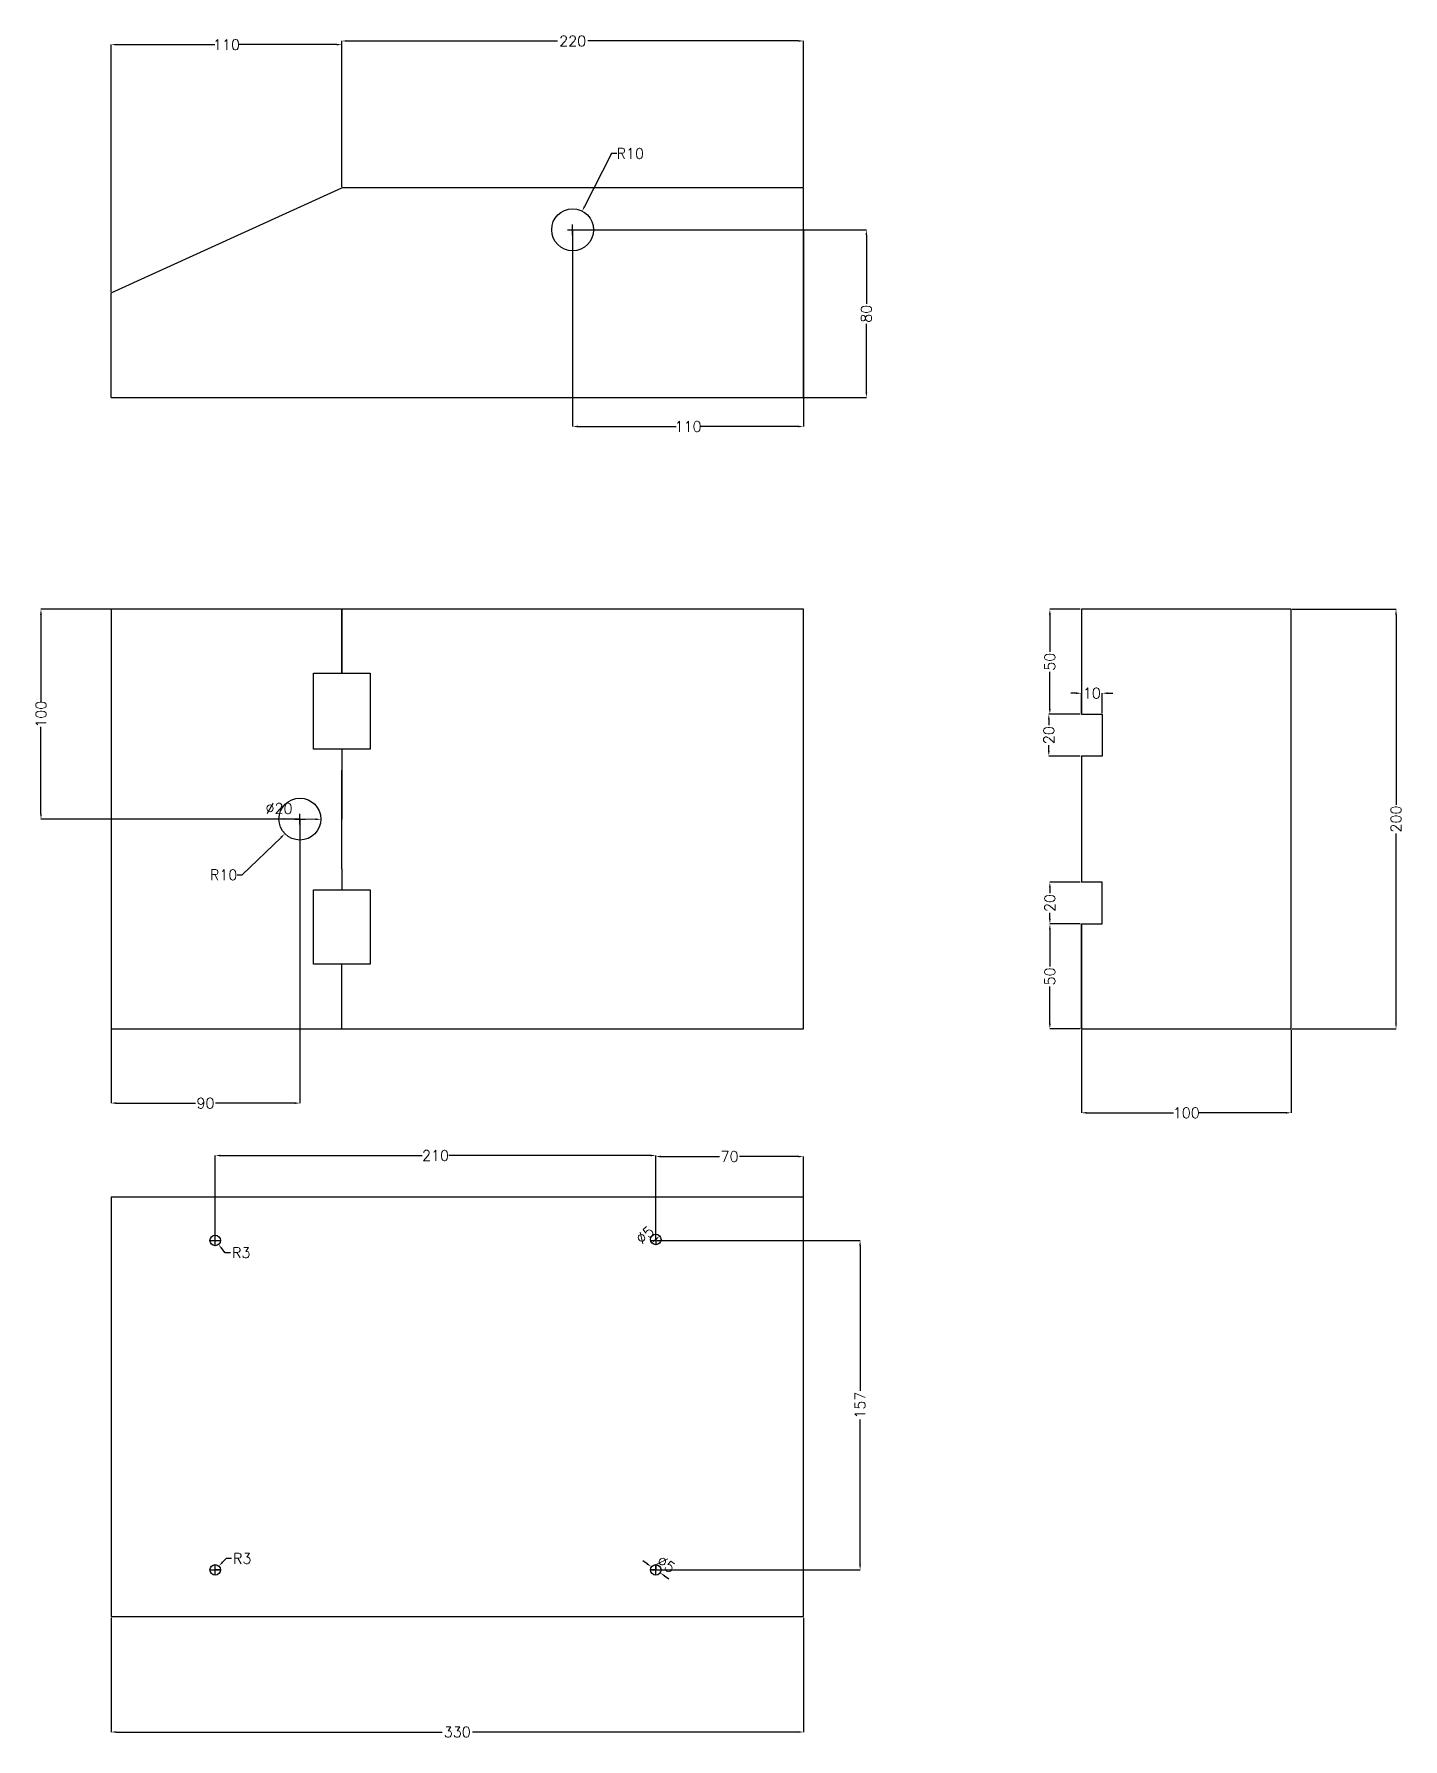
# Model space of a CAD drawing. Header units: millimetres. Extents: x 225 to 877, y -1169 to -356.
import ezdxf

# ---------------------------------------------------------------- set-up
doc = ezdxf.new("R2010")
doc.units = ezdxf.units.MM
doc.layers.add('DIMENSION', color=3, linetype='Continuous', lineweight=25)
doc.styles.get("Standard").update_dxf_attribs({"font": 'txt.shx'})
doc.dimstyles.get("Standard").update_dxf_attribs({"dimscale": 100, "dimtxt": 5, "dimasz": 2.5, "dimexe": 0, "dimexo": 0.5, "dimgap": 1, "dimtad": 0, "dimtoh": 1, "dimdec": 0, "dimzin": 0, "dimdsep": 46, "dimtxsty": 'Standard', "dimcen": 2.5, "dimclrd": 5, "dimclre": 5, "dimclrt": 5, "dimadec": 0, "dimazin": 0, "dimtfac": 1, "dimtdec": 4, "dimtofl": 0, "dimtmove": 0, "dimatfit": 3, "dimfxl": 1, "dimtolj": 1, "dimtzin": 0, "dimarcsym": 0})

# ---------------------------------------------------------------- blocks, each defined once
blk = doc.blocks.new('*D9')
at = {"layer": 'Defpoints', "color": 0}
for p in [(261.37, -1110.8), (591.37, -1110.8), (591.37, -1165.8)]:
    blk.add_point(p, dxfattribs=at)
at = {"layer": 'DIMENSION', "color": 5, "lineweight": -2}
for p, q in [((261.37, -1111.3), (261.37, -1165.8)), ((591.37, -1111.3), (591.37, -1165.8))]:
    blk.add_line(p, q, dxfattribs=at)
at = {"layer": 'DIMENSION', "color": 5, "linetype": 'ByBlock', "lineweight": -2}
for p, q in [((263.87, -1165.8), (419.12, -1165.8)), ((588.87, -1165.8), (433.62, -1165.8))]:
    blk.add_line(p, q, dxfattribs=at)
at = {"layer": 'DIMENSION', "color": 5}
for points in [[(263.87, -1165.38), (263.87, -1166.22), (261.37, -1165.8)], [(588.87, -1166.22), (588.87, -1165.38), (591.37, -1165.8)]]:
    blk.add_solid(points, dxfattribs=at)
at = {"layer": 'DIMENSION', "color": 5, "insert": (426.37, -1165.8), "char_height": 5, "attachment_point": 5}
blk.add_mtext('\\A1;330', dxfattribs=at)
blk = doc.blocks.new('*D10')
at = {"layer": 'Defpoints', "color": 0}
for p in [(723.84, -830.65), (823.84, -830.65), (823.84, -870.65)]:
    blk.add_point(p, dxfattribs=at)
at = {"layer": 'DIMENSION', "color": 5, "lineweight": -2}
for p, q in [((723.84, -831.15), (723.84, -870.65)), ((823.84, -831.15), (823.84, -870.65))]:
    blk.add_line(p, q, dxfattribs=at)
at = {"layer": 'DIMENSION', "color": 5, "linetype": 'ByBlock', "lineweight": -2}
for p, q in [((726.34, -870.65), (767.84, -870.65)), ((821.34, -870.65), (779.84, -870.65))]:
    blk.add_line(p, q, dxfattribs=at)
at = {"layer": 'DIMENSION', "color": 5}
for points in [[(726.34, -870.23), (726.34, -871.06), (723.84, -870.65)], [(821.34, -871.06), (821.34, -870.23), (823.84, -870.65)]]:
    blk.add_solid(points, dxfattribs=at)
at = {"layer": 'DIMENSION', "color": 5, "insert": (773.84, -870.65), "char_height": 5, "attachment_point": 5}
blk.add_mtext('\\A1;100', dxfattribs=at)
blk = doc.blocks.new('*D11')
at = {"layer": 'Defpoints', "color": 0}
for p in [(371.37, -361.49), (371.37, -429.75), (261.37, -479.75)]:
    blk.add_point(p, dxfattribs=at)
at = {"layer": 'DIMENSION', "color": 5, "lineweight": -2}
for p, q in [((261.37, -479.25), (261.37, -361.49)), ((371.37, -429.25), (371.37, -361.49))]:
    blk.add_line(p, q, dxfattribs=at)
at = {"layer": 'DIMENSION', "color": 5, "linetype": 'ByBlock', "lineweight": -2}
for p, q in [((263.87, -361.49), (310.78, -361.49)), ((368.87, -361.49), (321.95, -361.49))]:
    blk.add_line(p, q, dxfattribs=at)
at = {"layer": 'DIMENSION', "color": 5}
for points in [[(263.87, -361.08), (263.87, -361.91), (261.37, -361.49)], [(368.87, -361.91), (368.87, -361.08), (371.37, -361.49)]]:
    blk.add_solid(points, dxfattribs=at)
at = {"layer": 'DIMENSION', "color": 5, "insert": (316.37, -361.49), "char_height": 5, "attachment_point": 5}
blk.add_mtext('\\A1;110', dxfattribs=at)
blk = doc.blocks.new('*D12')
at = {"layer": 'Defpoints', "color": 0}
for p in [(591.37, -359.75), (371.37, -429.75), (591.37, -429.75)]:
    blk.add_point(p, dxfattribs=at)
at = {"layer": 'DIMENSION', "color": 5, "lineweight": -2}
for p, q in [((371.37, -429.25), (371.37, -359.75)), ((591.37, -429.25), (591.37, -359.75))]:
    blk.add_line(p, q, dxfattribs=at)
at = {"layer": 'DIMENSION', "color": 5, "linetype": 'ByBlock', "lineweight": -2}
for p, q in [((373.87, -359.75), (474.12, -359.75)), ((588.87, -359.75), (488.62, -359.75))]:
    blk.add_line(p, q, dxfattribs=at)
at = {"layer": 'DIMENSION', "color": 5}
for points in [[(373.87, -359.33), (373.87, -360.17), (371.37, -359.75)], [(588.87, -360.17), (588.87, -359.33), (591.37, -359.75)]]:
    blk.add_solid(points, dxfattribs=at)
at = {"layer": 'DIMENSION', "color": 5, "insert": (481.37, -359.75), "char_height": 5, "attachment_point": 5}
blk.add_mtext('\\A1;220', dxfattribs=at)
blk = doc.blocks.new('*D15')
at = {"layer": 'Defpoints', "color": 0}
for p in [(823.84, -630.65), (823.84, -830.65), (873.84, -830.65)]:
    blk.add_point(p, dxfattribs=at)
at = {"layer": 'DIMENSION', "color": 5, "lineweight": -2}
for p, q in [((824.34, -630.65), (873.84, -630.65)), ((824.34, -830.65), (873.84, -830.65))]:
    blk.add_line(p, q, dxfattribs=at)
at = {"layer": 'DIMENSION', "color": 5, "linetype": 'ByBlock', "lineweight": -2}
for p, q in [((873.84, -633.15), (873.84, -723.81)), ((873.84, -828.15), (873.84, -737.48))]:
    blk.add_line(p, q, dxfattribs=at)
at = {"layer": 'DIMENSION', "color": 5}
for points in [[(874.25, -633.15), (873.42, -633.15), (873.84, -630.65)], [(873.42, -828.15), (874.25, -828.15), (873.84, -830.65)]]:
    blk.add_solid(points, dxfattribs=at)
at = {"layer": 'DIMENSION', "color": 5, "insert": (873.84, -730.65), "char_height": 5, "attachment_point": 5, "rotation": 90}
blk.add_mtext('\\A1;200', dxfattribs=at)
blk = doc.blocks.new('*D17')
at = {"layer": 'Defpoints', "color": 0}
for p in [(723.84, -780.65), (708.84, -830.65), (723.84, -830.65)]:
    blk.add_point(p, dxfattribs=at)
at = {"layer": 'DIMENSION', "color": 5, "lineweight": -2}
for p, q in [((723.34, -780.65), (708.84, -780.65)), ((723.34, -830.65), (708.84, -830.65))]:
    blk.add_line(p, q, dxfattribs=at)
at = {"layer": 'DIMENSION', "color": 5, "linetype": 'ByBlock', "lineweight": -2}
for p, q in [((708.84, -783.15), (708.84, -800.9)), ((708.84, -828.15), (708.84, -810.4))]:
    blk.add_line(p, q, dxfattribs=at)
at = {"layer": 'DIMENSION', "color": 5}
for points in [[(709.25, -783.15), (708.42, -783.15), (708.84, -780.65)], [(708.42, -828.15), (709.25, -828.15), (708.84, -830.65)]]:
    blk.add_solid(points, dxfattribs=at)
at = {"layer": 'DIMENSION', "color": 5, "insert": (708.84, -805.65), "char_height": 5, "attachment_point": 5, "rotation": 90}
blk.add_mtext('\\A1;50', dxfattribs=at)
blk = doc.blocks.new('*D18')
at = {"layer": 'Defpoints', "color": 0}
for p in [(723.84, -760.65), (708.84, -780.65), (723.84, -780.65)]:
    blk.add_point(p, dxfattribs=at)
at = {"layer": 'DIMENSION', "color": 5, "lineweight": -2}
for p, q in [((723.34, -760.65), (708.84, -760.65)), ((723.34, -780.65), (708.84, -780.65))]:
    blk.add_line(p, q, dxfattribs=at)
at = {"layer": 'DIMENSION', "color": 5, "linetype": 'ByBlock', "lineweight": -2}
for p, q in [((708.84, -763.15), (708.84, -765.9)), ((708.84, -778.15), (708.84, -775.4))]:
    blk.add_line(p, q, dxfattribs=at)
at = {"layer": 'DIMENSION', "color": 5}
for points in [[(709.25, -763.15), (708.42, -763.15), (708.84, -760.65)], [(708.42, -778.15), (709.25, -778.15), (708.84, -780.65)]]:
    blk.add_solid(points, dxfattribs=at)
at = {"layer": 'DIMENSION', "color": 5, "insert": (708.84, -770.65), "char_height": 5, "attachment_point": 5, "rotation": 90}
blk.add_mtext('\\A1;20', dxfattribs=at)
blk = doc.blocks.new('*D19')
at = {"layer": 'Defpoints', "color": 0}
for p in [(723.84, -630.65), (708.84, -680.65), (723.84, -680.65)]:
    blk.add_point(p, dxfattribs=at)
at = {"layer": 'DIMENSION', "color": 5, "lineweight": -2}
for p, q in [((723.34, -630.65), (708.84, -630.65)), ((723.34, -680.65), (708.84, -680.65))]:
    blk.add_line(p, q, dxfattribs=at)
at = {"layer": 'DIMENSION', "color": 5, "linetype": 'ByBlock', "lineweight": -2}
for p, q in [((708.84, -633.15), (708.84, -650.9)), ((708.84, -678.15), (708.84, -660.4))]:
    blk.add_line(p, q, dxfattribs=at)
at = {"layer": 'DIMENSION', "color": 5}
for points in [[(709.25, -633.15), (708.42, -633.15), (708.84, -630.65)], [(708.42, -678.15), (709.25, -678.15), (708.84, -680.65)]]:
    blk.add_solid(points, dxfattribs=at)
at = {"layer": 'DIMENSION', "color": 5, "insert": (708.84, -655.65), "char_height": 5, "attachment_point": 5, "rotation": 90}
blk.add_mtext('\\A1;50', dxfattribs=at)
blk = doc.blocks.new('*D20')
at = {"layer": 'Defpoints', "color": 0}
for p in [(723.34, -680.65), (708.34, -700.65), (723.84, -700.65)]:
    blk.add_point(p, dxfattribs=at)
at = {"layer": 'DIMENSION', "color": 5, "lineweight": -2}
for p, q in [((722.84, -680.65), (708.34, -680.65)), ((723.34, -700.65), (708.34, -700.65))]:
    blk.add_line(p, q, dxfattribs=at)
at = {"layer": 'DIMENSION', "color": 5, "linetype": 'ByBlock', "lineweight": -2}
for p, q in [((708.34, -683.15), (708.34, -685.9)), ((708.34, -698.15), (708.34, -695.4))]:
    blk.add_line(p, q, dxfattribs=at)
at = {"layer": 'DIMENSION', "color": 5}
for points in [[(708.75, -683.15), (707.92, -683.15), (708.34, -680.65)], [(707.92, -698.15), (708.75, -698.15), (708.34, -700.65)]]:
    blk.add_solid(points, dxfattribs=at)
at = {"layer": 'DIMENSION', "color": 5, "insert": (708.34, -690.65), "char_height": 5, "attachment_point": 5, "rotation": 90}
blk.add_mtext('\\A1;20', dxfattribs=at)
blk = doc.blocks.new('*D22')
at = {"layer": 'Defpoints', "color": 0}
for p in [(733.84, -670.65), (723.84, -680.65), (733.84, -680.65)]:
    blk.add_point(p, dxfattribs=at)
at = {"layer": 'DIMENSION', "color": 5, "linetype": 'ByBlock', "lineweight": -2}
for p, q in [((721.34, -670.65), (718.84, -670.65)), ((736.34, -670.65), (738.84, -670.65))]:
    blk.add_line(p, q, dxfattribs=at)
at = {"layer": 'DIMENSION', "color": 5, "lineweight": -2}
for p, q in [((723.84, -680.15), (723.84, -670.65)), ((733.84, -680.15), (733.84, -670.65))]:
    blk.add_line(p, q, dxfattribs=at)
at = {"layer": 'DIMENSION', "color": 5}
for points in [[(721.34, -671.06), (721.34, -670.23), (723.84, -670.65)], [(736.34, -670.23), (736.34, -671.06), (733.84, -670.65)]]:
    blk.add_solid(points, dxfattribs=at)
at = {"layer": 'DIMENSION', "color": 5, "insert": (728.84, -670.65), "char_height": 5, "attachment_point": 5}
blk.add_mtext('\\A1;10', dxfattribs=at)
blk = doc.blocks.new('*D24')
at = {"layer": 'Defpoints', "color": 0}
for p in [(591.37, -891.5), (521, -931.5), (591.37, -931.5)]:
    blk.add_point(p, dxfattribs=at)
at = {"layer": 'DIMENSION', "color": 5, "lineweight": -2}
for p, q in [((521, -931), (521, -891.5)), ((591.37, -931), (591.37, -891.5))]:
    blk.add_line(p, q, dxfattribs=at)
at = {"layer": 'DIMENSION', "color": 5, "linetype": 'ByBlock', "lineweight": -2}
for p, q in [((523.5, -891.5), (551.43, -891.5)), ((588.87, -891.5), (560.93, -891.5))]:
    blk.add_line(p, q, dxfattribs=at)
at = {"layer": 'DIMENSION', "color": 5}
for points in [[(523.5, -891.08), (523.5, -891.92), (521, -891.5)], [(588.87, -891.92), (588.87, -891.08), (591.37, -891.5)]]:
    blk.add_solid(points, dxfattribs=at)
at = {"layer": 'DIMENSION', "color": 5, "insert": (556.18, -891.5), "char_height": 5, "attachment_point": 5}
blk.add_mtext('\\A1;70', dxfattribs=at)
blk = doc.blocks.new('*D28')
at = {"layer": 'Defpoints', "color": 0}
for p in [(521, -891), (311, -931.5), (521, -931)]:
    blk.add_point(p, dxfattribs=at)
at = {"layer": 'DIMENSION', "color": 5, "lineweight": -2}
for p, q in [((311, -931), (311, -891)), ((521, -930.5), (521, -891))]:
    blk.add_line(p, q, dxfattribs=at)
at = {"layer": 'DIMENSION', "color": 5, "linetype": 'ByBlock', "lineweight": -2}
for p, q in [((313.5, -891), (409.58, -891)), ((518.5, -891), (422.42, -891))]:
    blk.add_line(p, q, dxfattribs=at)
at = {"layer": 'DIMENSION', "color": 5}
for points in [[(313.5, -890.58), (313.5, -891.42), (311, -891)], [(518.5, -891.42), (518.5, -890.58), (521, -891)]]:
    blk.add_solid(points, dxfattribs=at)
at = {"layer": 'DIMENSION', "color": 5, "insert": (416, -891), "char_height": 5, "attachment_point": 5}
blk.add_mtext('\\A1;210', dxfattribs=at)
blk = doc.blocks.new('*D30')
at = {"layer": 'Defpoints', "color": 0}
for p in [(521, -931.5), (521, -1088.5), (618.37, -1088.5)]:
    blk.add_point(p, dxfattribs=at)
at = {"layer": 'DIMENSION', "color": 5, "lineweight": -2}
for p, q in [((521.5, -931.5), (618.37, -931.5)), ((521.5, -1088.5), (618.37, -1088.5))]:
    blk.add_line(p, q, dxfattribs=at)
at = {"layer": 'DIMENSION', "color": 5, "linetype": 'ByBlock', "lineweight": -2}
for p, q in [((618.37, -934), (618.37, -1003.17)), ((618.37, -1086), (618.37, -1016.83))]:
    blk.add_line(p, q, dxfattribs=at)
at = {"layer": 'DIMENSION', "color": 5}
for points in [[(618.79, -934), (617.95, -934), (618.37, -931.5)], [(617.95, -1086), (618.79, -1086), (618.37, -1088.5)]]:
    blk.add_solid(points, dxfattribs=at)
at = {"layer": 'DIMENSION', "color": 5, "insert": (618.37, -1010), "char_height": 5, "attachment_point": 5, "rotation": 90}
blk.add_mtext('\\A1;157', dxfattribs=at)
blk = doc.blocks.new('*D33')
at = {"layer": 'Defpoints', "color": 0}
for p in [(519.12, -932.64), (522.88, -929.36)]:
    blk.add_point(p, dxfattribs=at)
at = {"layer": 'DIMENSION', "color": 5, "linetype": 'ByBlock', "lineweight": -2}
blk.add_line((521, -931), (521, -931), dxfattribs=at)
at = {"layer": 'DIMENSION', "color": 5}
for points in [[(520.73, -930.69), (521.27, -931.31), (519.12, -932.64)], [(521.27, -931.31), (520.73, -930.69), (522.88, -929.36)]]:
    blk.add_solid(points, dxfattribs=at)
at = {"layer": 'DIMENSION', "color": 5, "insert": (515.83, -928.87), "char_height": 5, "attachment_point": 5, "rotation": 41.08297}
blk.add_mtext('\\A1;{\\Q0;%%c}5', dxfattribs=at)
blk = doc.blocks.new('*D34')
at = {"layer": 'Defpoints', "color": 0}
for p in [(518.94, -1087.08), (523.06, -1089.92)]:
    blk.add_point(p, dxfattribs=at)
at = {"layer": 'DIMENSION', "color": 5, "linetype": 'ByBlock', "lineweight": -2}
for p, q in [((516.89, -1085.66), (514.83, -1084.24)), ((525.11, -1091.34), (527.17, -1092.76))]:
    blk.add_line(p, q, dxfattribs=at)
at = {"layer": 'DIMENSION', "color": 5, "linetype": 'ByBlock'}
for p, q in [((518.5, -1088.5), (523.5, -1088.5)), ((521, -1091), (521, -1086))]:
    blk.add_line(p, q, dxfattribs=at)
at = {"layer": 'DIMENSION', "color": 5}
for points in [[(516.65, -1086), (517.12, -1085.31), (518.94, -1087.08)], [(525.35, -1091), (524.88, -1091.69), (523.06, -1089.92)]]:
    blk.add_solid(points, dxfattribs=at)
at = {"layer": 'DIMENSION', "color": 5, "insert": (525.9, -1085.81), "char_height": 5, "attachment_point": 5, "rotation": 325.34719}
blk.add_mtext('\\A1;{\\Q0;%%c}5', dxfattribs=at)
blk = doc.blocks.new('*D36')
at = {"layer": 'Defpoints', "color": 0}
for p in [(311, -1088.5), (312.73, -1086.7)]:
    blk.add_point(p, dxfattribs=at)
at = {"layer": 'DIMENSION', "color": 5, "linetype": 'ByBlock'}
for p, q in [((308.5, -1088.5), (313.5, -1088.5)), ((311, -1091), (311, -1086))]:
    blk.add_line(p, q, dxfattribs=at)
at = {"layer": 'DIMENSION', "color": 5, "linetype": 'ByBlock', "lineweight": -2}
for p, q in [((316.2, -1083.1), (314.47, -1084.9)), ((318.7, -1083.1), (316.2, -1083.1))]:
    blk.add_line(p, q, dxfattribs=at)
at = {"layer": 'DIMENSION', "color": 5}
blk.add_solid([(314.17, -1084.61), (314.77, -1085.19), (312.73, -1086.7)], dxfattribs=at)
at = {"layer": 'DIMENSION', "color": 5, "insert": (323.87, -1083.1), "char_height": 5, "attachment_point": 5}
blk.add_mtext('\\A1;R3', dxfattribs=at)
blk = doc.blocks.new('_None')
blk = doc.blocks.new('*D38')
at = {"layer": 'Defpoints', "color": 0}
for p in [(311, -931.5), (312.57, -933.44)]:
    blk.add_point(p, dxfattribs=at)
at = {"layer": 'DIMENSION', "color": 5, "linetype": 'ByBlock'}
for p, q in [((308.5, -931.5), (313.5, -931.5)), ((311, -934), (311, -929))]:
    blk.add_line(p, q, dxfattribs=at)
at = {"layer": 'DIMENSION', "color": 5, "linetype": 'ByBlock', "lineweight": -2}
for p, q in [((315.72, -937.33), (314.15, -935.38)), ((318.22, -937.33), (315.72, -937.33))]:
    blk.add_line(p, q, dxfattribs=at)
at = {"layer": 'DIMENSION', "color": 5}
blk.add_solid([(314.47, -935.12), (313.82, -935.65), (312.57, -933.44)], dxfattribs=at)
at = {"layer": 'DIMENSION', "color": 5, "insert": (323.39, -937.33), "char_height": 5, "attachment_point": 5}
blk.add_mtext('\\A1;R3', dxfattribs=at)
blk = doc.blocks.new('*D41')
at = {"layer": 'Defpoints', "color": 0}
for p in [(341.37, -730.55), (361.37, -730.74)]:
    blk.add_point(p, dxfattribs=at)
at = {"layer": 'DIMENSION', "color": 5, "linetype": 'ByBlock', "lineweight": -2}
blk.add_line((343.87, -730.58), (358.87, -730.72), dxfattribs=at)
at = {"layer": 'DIMENSION', "color": 5}
for points in [[(343.87, -730.16), (343.86, -730.99), (341.37, -730.55)], [(358.86, -731.13), (358.87, -730.3), (361.37, -730.74)]]:
    blk.add_solid(points, dxfattribs=at)
at = {"layer": 'DIMENSION', "color": 5, "insert": (341.41, -725.55), "char_height": 5, "attachment_point": 5, "rotation": 359.45587}
blk.add_mtext('\\A1;{\\Q0;%%c}20', dxfattribs=at)
blk = doc.blocks.new('*D44')
at = {"layer": 'Defpoints', "color": 0}
for p in [(227.94, -630.65), (351.52, -630.65), (351.37, -730.65)]:
    blk.add_point(p, dxfattribs=at)
at = {"layer": 'DIMENSION', "color": 5, "lineweight": -2}
for p, q in [((351.02, -630.65), (227.94, -630.65)), ((350.87, -730.65), (227.94, -730.65))]:
    blk.add_line(p, q, dxfattribs=at)
at = {"layer": 'DIMENSION', "color": 5, "linetype": 'ByBlock', "lineweight": -2}
for p, q in [((227.94, -633.15), (227.94, -674.65)), ((227.94, -728.15), (227.94, -686.65))]:
    blk.add_line(p, q, dxfattribs=at)
at = {"layer": 'DIMENSION', "color": 5}
for points in [[(228.36, -633.15), (227.52, -633.15), (227.94, -630.65)], [(227.52, -728.15), (228.36, -728.15), (227.94, -730.65)]]:
    blk.add_solid(points, dxfattribs=at)
at = {"layer": 'DIMENSION', "color": 5, "insert": (227.94, -680.65), "char_height": 5, "attachment_point": 5, "rotation": 90}
blk.add_mtext('\\A1;100', dxfattribs=at)
blk = doc.blocks.new('*D46')
at = {"layer": 'Defpoints', "color": 0}
for p in [(485.91, -440.84), (481.37, -449.75)]:
    blk.add_point(p, dxfattribs=at)
at = {"layer": 'DIMENSION', "color": 5, "linetype": 'ByBlock', "lineweight": -2}
for p, q in [((499.92, -413.37), (487.05, -438.62)), ((502.42, -413.37), (499.92, -413.37))]:
    blk.add_line(p, q, dxfattribs=at)
at = {"layer": 'DIMENSION', "color": 5, "linetype": 'ByBlock'}
for p, q in [((478.87, -449.75), (483.87, -449.75)), ((481.37, -452.25), (481.37, -447.25))]:
    blk.add_line(p, q, dxfattribs=at)
at = {"layer": 'DIMENSION', "color": 5}
blk.add_solid([(486.67, -438.43), (487.42, -438.81), (485.91, -440.84)], dxfattribs=at)
at = {"layer": 'DIMENSION', "color": 5, "insert": (508.84, -413.37), "char_height": 5, "attachment_point": 5}
blk.add_mtext('\\A1;R10', dxfattribs=at)
blk = doc.blocks.new('*D48')
at = {"layer": 'Defpoints', "color": 0}
for p in [(351.37, -730.65), (344.18, -737.6)]:
    blk.add_point(p, dxfattribs=at)
at = {"layer": 'DIMENSION', "color": 5, "linetype": 'ByBlock'}
for p, q in [((348.87, -730.65), (353.87, -730.65)), ((351.37, -733.15), (351.37, -728.15))]:
    blk.add_line(p, q, dxfattribs=at)
at = {"layer": 'DIMENSION', "color": 5, "linetype": 'ByBlock', "lineweight": -2}
for p, q in [((323.9, -757.2), (342.38, -739.34)), ((321.4, -757.2), (323.9, -757.2))]:
    blk.add_line(p, q, dxfattribs=at)
at = {"layer": 'DIMENSION', "color": 5}
blk.add_solid([(342.67, -739.64), (342.09, -739.04), (344.18, -737.6)], dxfattribs=at)
at = {"layer": 'DIMENSION', "color": 5, "insert": (314.99, -757.2), "char_height": 5, "attachment_point": 5}
blk.add_mtext('\\A1;R10', dxfattribs=at)
blk = doc.blocks.new('*D50')
at = {"layer": 'Defpoints', "color": 0}
for p in [(351.37, -730.65), (261.37, -739.04), (261.37, -866.03)]:
    blk.add_point(p, dxfattribs=at)
at = {"layer": 'DIMENSION', "color": 5, "lineweight": -2}
for p, q in [((351.37, -731.15), (351.37, -866.03)), ((261.37, -739.54), (261.37, -866.03))]:
    blk.add_line(p, q, dxfattribs=at)
at = {"layer": 'DIMENSION', "color": 5, "linetype": 'ByBlock', "lineweight": -2}
for p, q in [((263.87, -866.03), (301.62, -866.03)), ((348.87, -866.03), (311.12, -866.03))]:
    blk.add_line(p, q, dxfattribs=at)
at = {"layer": 'DIMENSION', "color": 5}
for points in [[(263.87, -865.61), (263.87, -866.45), (261.37, -866.03)], [(348.87, -866.45), (348.87, -865.61), (351.37, -866.03)]]:
    blk.add_solid(points, dxfattribs=at)
at = {"layer": 'DIMENSION', "color": 5, "insert": (306.37, -866.03), "char_height": 5, "attachment_point": 5}
blk.add_mtext('\\A1;90', dxfattribs=at)
blk = doc.blocks.new('*D52')
at = {"layer": 'Defpoints', "color": 0}
for p in [(481.37, -449.75), (591.37, -449.75), (591.37, -543.51)]:
    blk.add_point(p, dxfattribs=at)
at = {"layer": 'DIMENSION', "color": 5, "lineweight": -2}
for p, q in [((481.37, -450.25), (481.37, -543.51)), ((591.37, -450.25), (591.37, -543.51))]:
    blk.add_line(p, q, dxfattribs=at)
at = {"layer": 'DIMENSION', "color": 5, "linetype": 'ByBlock', "lineweight": -2}
for p, q in [((483.87, -543.51), (530.78, -543.51)), ((588.87, -543.51), (541.95, -543.51))]:
    blk.add_line(p, q, dxfattribs=at)
at = {"layer": 'DIMENSION', "color": 5}
for points in [[(483.87, -543.09), (483.87, -543.93), (481.37, -543.51)], [(588.87, -543.93), (588.87, -543.09), (591.37, -543.51)]]:
    blk.add_solid(points, dxfattribs=at)
at = {"layer": 'DIMENSION', "color": 5, "insert": (536.37, -543.51), "char_height": 5, "attachment_point": 5}
blk.add_mtext('\\A1;110', dxfattribs=at)
blk = doc.blocks.new('*D54')
at = {"layer": 'Defpoints', "color": 0}
for p in [(481.37, -449.75), (481.37, -529.75), (621.37, -529.75)]:
    blk.add_point(p, dxfattribs=at)
at = {"layer": 'DIMENSION', "color": 5, "lineweight": -2}
for p, q in [((481.87, -449.75), (621.37, -449.75)), ((481.87, -529.75), (621.37, -529.75))]:
    blk.add_line(p, q, dxfattribs=at)
at = {"layer": 'DIMENSION', "color": 5, "linetype": 'ByBlock', "lineweight": -2}
for p, q in [((621.37, -452.25), (621.37, -485)), ((621.37, -527.25), (621.37, -494.5))]:
    blk.add_line(p, q, dxfattribs=at)
at = {"layer": 'DIMENSION', "color": 5}
for points in [[(621.78, -452.25), (620.95, -452.25), (621.37, -449.75)], [(620.95, -527.25), (621.78, -527.25), (621.37, -529.75)]]:
    blk.add_solid(points, dxfattribs=at)
at = {"layer": 'DIMENSION', "color": 5, "insert": (621.37, -489.75), "char_height": 5, "attachment_point": 5, "rotation": 90}
blk.add_mtext('\\A1;80', dxfattribs=at)

msp = doc.modelspace()

# ---------------------------------------------------------------- linework, layer by layer
for p, q in [((261.37, -479.75), (371.37, -429.75)), ((591.37, -429.75), (371.37, -429.75)), ((591.37, -429.75), (481.37, -429.75)), ((591.37, -529.75), (591.37, -429.75)), ((261.37, -529.75), (261.37, -479.75)), ((261.37, -529.75), (591.37, -529.75)), ((591.37, -630.65), (261.37, -630.65)), ((261.37, -630.65), (261.37, -830.65)), ((371.37, -630.65), (371.37, -661.11)), ((371.37, -661.11), (371.37, -630.65)), ((591.37, -830.65), (591.37, -630.65)), ((823.84, -630.65), (723.84, -630.65)), ((723.84, -630.65), (723.84, -680.65)), ((723.84, -630.65), (723.84, -680.65)), ((823.84, -830.65), (823.84, -630.65)), ((723.84, -680.65), (733.84, -680.65)), ((733.84, -680.65), (733.84, -700.65)), ((371.37, -697.26), (371.37, -730.65)), ((733.84, -700.65), (723.84, -700.65)), ((723.84, -700.65), (723.84, -760.65)), ((371.37, -754.42), (371.37, -707.26)), ((371.37, -754.42), (371.37, -764.42)), ((733.84, -760.65), (723.84, -760.65)), ((733.84, -780.65), (733.84, -760.65)), ((723.84, -830.65), (723.84, -780.65)), ((723.84, -780.65), (733.84, -780.65)), ((723.84, -780.65), (723.84, -830.65)), ((371.37, -830.65), (371.37, -799.78)), ((261.37, -830.65), (591.37, -830.65)), ((261.37, -830.65), (371.37, -830.65)), ((723.84, -830.65), (823.84, -830.65)), ((591.37, -910.8), (261.37, -910.8)), ((261.37, -910.8), (261.37, -1110.8)), ((591.37, -1110.8), (591.37, -910.8)), ((311, -931.5), (313.5, -931.5)), ((311, -934), (311, -931.5)), ((518.55, -931.5), (521, -931.5)), ((521, -931.5), (521, -933.5)), ((311, -1088.5), (311, -1086)), ((313.5, -1088.5), (311, -1088.5)), ((521, -1088.5), (518.5, -1088.5)), ((521, -1086), (521, -1088.5)), ((261.37, -1110.8), (591.37, -1110.8)), ((261.37, -1110.8), (371.37, -1110.8))]:
    msp.add_line(p, q)
for points in [[(357.81, -661.11), (384.92, -661.11), (384.92, -697.26), (357.81, -697.26)], [(357.81, -764.42), (384.92, -764.42), (384.92, -799.78), (357.81, -799.78)]]:
    msp.add_lwpolyline(points, close=True)
for centre, radius in [((481.37, -449.75), 10), ((351.37, -730.65), 10), ((311, -931.5), 2.5), ((521, -931), 2.5), ((311, -1088.5), 2.5), ((521, -1088.5), 2.5)]:
    msp.add_circle(centre, radius)

# ---------------------------------------------------------------- dimensions: what is measured, and where the dimension line sits
at = {"layer": 'DIMENSION'}
for base, p1, p2, picture, middle in [((591.37, -359.75), (371.37, -429.75), (591.37, -429.75), '*D12', (481.37, -359.75)), ((371.37, -361.49), (261.37, -479.75), (371.37, -429.75), '*D11', (316.37, -361.49)), ((591.37, -543.51), (481.37, -449.75), (591.37, -449.75), '*D52', (536.37, -543.51)), ((733.84, -670.65), (723.84, -680.65), (733.84, -680.65), '*D22', (728.84, -670.65)), ((261.37, -866.03), (351.37, -730.65), (261.37, -739.04), '*D50', (306.37, -866.03)), ((823.84, -870.65), (723.84, -830.65), (823.84, -830.65), '*D10', (773.84, -870.65)), ((521, -891), (311, -931.5), (521, -931), '*D28', (416, -891)), ((591.37, -891.5), (521, -931.5), (591.37, -931.5), '*D24', (556.18, -891.5)), ((591.37, -1165.8), (261.37, -1110.8), (591.37, -1110.8), '*D9', (426.37, -1165.8))]:
    dim = msp.add_linear_dim(base=base, p1=p1, p2=p2, dimstyle='Standard', override={"dimscale": 1, "dimlfac": 1, "dimtxsty": 'Standard', "dimsah": 1, "dimtolj": 1}, dxfattribs=at)
    dim.commit()
    dim.dimension.update_dxf_attribs({"geometry": picture, "text_midpoint": middle})
for center, mpoint, picture, middle in [((481.37, -449.75), (485.91, -440.84), '*D46', (499.92, -413.37)), ((351.37, -730.65), (344.18, -737.6), '*D48', (323.9, -757.2)), ((311, -931.5), (312.574333, -933.442029), '*D38', (315.722998, -937.326087)), ((311, -1088.5), (312.7344, -1086.6994), '*D36', (316.2031, -1083.0983))]:
    dim = msp.add_radius_dim(center=center, mpoint=mpoint, dimstyle='Standard', override={"dimscale": 1, "dimlfac": 1, "dimtxsty": 'Standard', "dimblk1": 'None', "dimsah": 1, "dimse1": 1, "dimse2": 1, "dimtmove": 1, "dimtolj": 1}, dxfattribs=at)
    dim.commit()
    dim.dimension.update_dxf_attribs({"geometry": picture, "text_midpoint": middle, "dimtype": 164})
for base, p1, p2, picture, middle in [((621.37, -529.75), (481.37, -449.75), (481.37, -529.75), '*D54', (621.37, -489.75)), ((227.94, -630.65), (351.37, -730.65), (351.52, -630.65), '*D44', (227.94, -680.65)), ((708.84, -680.65), (723.84, -630.65), (723.84, -680.65), '*D19', (708.84, -655.65)), ((873.84, -830.65), (823.84, -630.65), (823.84, -830.65), '*D15', (873.84, -730.65)), ((708.34, -700.65), (723.34, -680.65), (723.84, -700.65), '*D20', (708.34, -690.65)), ((708.84, -780.65), (723.84, -760.65), (723.84, -780.65), '*D18', (708.84, -770.65)), ((708.84, -830.65), (723.84, -780.65), (723.84, -830.65), '*D17', (708.84, -805.65)), ((618.37, -1088.5), (521, -931.5), (521, -1088.5), '*D30', (618.37, -1010))]:
    dim = msp.add_linear_dim(base=base, p1=p1, p2=p2, angle=90, dimstyle='Standard', override={"dimscale": 1, "dimlfac": 1, "dimtxsty": 'Standard', "dimsah": 1, "dimtolj": 1}, dxfattribs=at)
    dim.commit()
    dim.dimension.update_dxf_attribs({"geometry": picture, "text_midpoint": middle})
for p1, p2, text, picture, middle in [((361.37, -730.74), (341.37, -730.55), '{\\Q0;%%c}20', '*D41', (341.41, -725.55)), ((522.88, -929.36), (519.12, -932.64), '{\\Q0;%%c}5', '*D33', (515.83, -928.87)), ((518.94, -1087.08), (523.06, -1089.92), '{\\Q0;%%c}5', '*D34', (525.9, -1085.81))]:
    dim = msp.add_diameter_dim_2p(p1=p1, p2=p2, text=text, dimstyle='Standard', override={"dimscale": 1, "dimlfac": 1, "dimtxsty": 'Standard', "dimsah": 1, "dimse1": 1, "dimse2": 1, "dimtmove": 2, "dimtolj": 1}, dxfattribs=at)
    dim.commit()
    dim.dimension.update_dxf_attribs({"geometry": picture, "text_midpoint": middle, "dimtype": 163})

doc.saveas('drawing.dxf')
